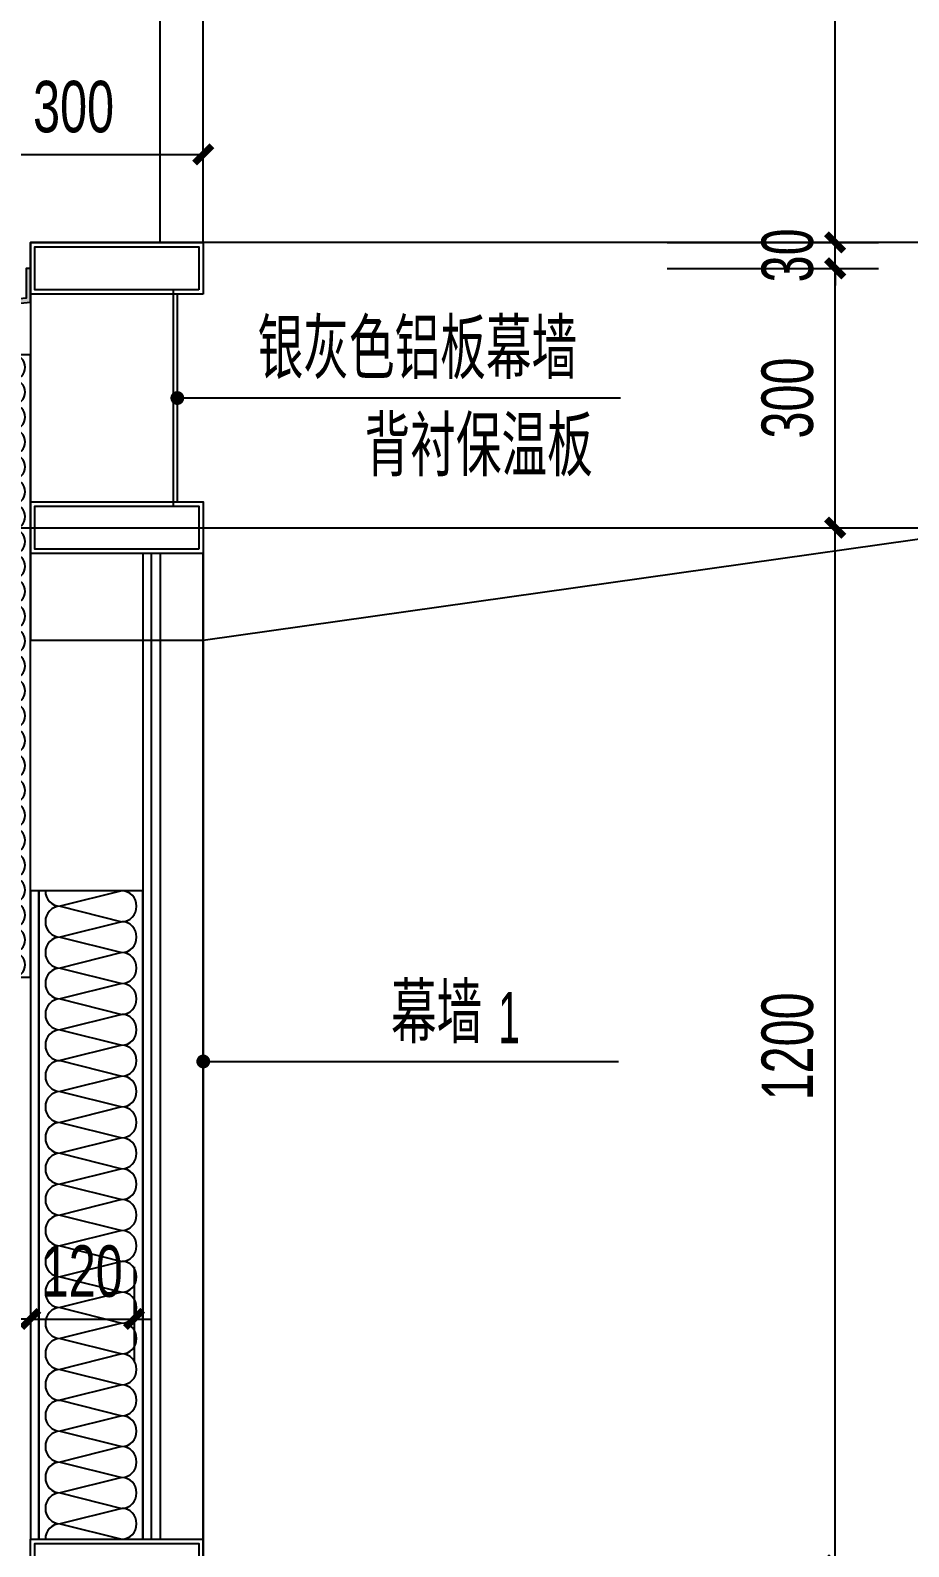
# Model space of a CAD drawing. Extents: x 57342 to 87103, y 19822 to 43940.
# Drawn here: x 82022 to 83038, y 33403 to 35157 of the extents above; entities that cross this region are included whole.
import ezdxf

# ---------------------------------------------------------------- set-up
doc = ezdxf.new("R2010")
doc.units = 0
doc.header["$LTSCALE"] = 1000
doc.header["$MEASUREMENT"] = 0
for name, color, linetype in [('01-标注_尺寸', 124, 'Continuous'), ('01-标注_符号', 200, 'Continuous'), ('02-TEXT_标注', 130, 'Continuous'), ('A-C_玻璃幕墙', 140, 'Continuous'), ('A-C_窗', 140, 'Continuous'), ('A-D-玻璃剖线', 130, 'Continuous'), ('A-D_龙骨', 152, 'Continuous'), ('A-SUR_保温', 222, 'Continuous'), ('A-SUR_面层', 191, 'Continuous'), ('A-金属背板', 30, 'Continuous'), ('D_铝板', 181, 'Continuous')]:
    doc.layers.add(name, color=color, linetype=linetype)
doc.layers.add('04-不打印_辅助线', color=165, linetype='Continuous', plot=False)
doc.styles.add('_TCH_DIM', font='ros.shx', dxfattribs={"width": 0.8, "bigfont": 'jd.shx'})
doc.styles.add('_TCH_DIM_T3', font='ros.shx', dxfattribs={"width": 0.705882, "bigfont": 'jd.shx'})
doc.dimstyles.new('_TCH_ARCH&&20', dxfattribs={"dimtxt": 59.5, "dimasz": 20, "dimexe": 50, "dimexo": 60, "dimgap": 25.25, "dimtad": 1, "dimdec": 0, "dimzin": 0, "dimdsep": 46, "dimtxsty": '_TCH_DIM_T3', "dimblk": 'ARCHTICK', "dimcen": 0.09, "dimclrt": 7, "dimazin": 2, "dimtfac": 1, "dimtdec": 0, "dimtix": 1, "dimtmove": 2, "dimatfit": 3, "dimfxl": 0, "dimtolj": 1, "dimtzin": 0, "dimarcsym": 0})

# ---------------------------------------------------------------- blocks, each defined once
blk = doc.blocks.new('kyuhtr')
for points in [[(0, -30), (200, -30), (200, 30), (0, 30)], [(5, -25), (195, -25), (195, 25), (5, 25)]]:
    blk.add_lwpolyline(points, close=True)
blk = doc.blocks.new('$LinePat$岩棉板')
at = {"color": 0}
for p, q in [((0, -17), (12, -67)), ((12, -67), (24, -17))]:
    blk.add_line(p, q, dxfattribs=at)
for centre, start, end in [((12, -17), 0, 180), ((0, -67), 270, 0), ((24, -67), 180, 270)]:
    blk.add_arc(centre, 12, start, end, dxfattribs=at)
at = {"layer": 'Defpoints'}
blk.add_point((0, 0.1), dxfattribs=at)
at = {"layer": 'Defpoints', "color": 0}
blk.add_point((24, -84), dxfattribs=at)
blk = doc.blocks.new('*U22')
blk.add_lwpolyline([(0, 100), (720, 100), (720, 0), (0, 0)], close=True)
at = {"color": 8, "xscale": -1.199999998922754, "yscale": 1.188379012465143, "zscale": 1.188379012465143}
for p in [(28.8, 100), (57.6, 100), (86.4, 100), (115.2, 100), (144, 100), (172.8, 100), (201.6, 100), (230.4, 100), (259.2, 100), (288, 100), (316.8, 100), (345.6, 100), (374.4, 100), (403.2, 100), (432, 100), (460.8, 100), (489.6, 100), (518.4, 100), (547.2, 100), (576, 100), (604.8, 100), (633.6, 100), (662.4, 100), (691.2, 100), (720, 100)]:
    blk.add_blockref('$LinePat$岩棉板', p, dxfattribs=at)
blk = doc.blocks.new('_ArchTick')
at = {"color": 0, "linetype": 'ByBlock', "const_width": 0.4}
blk.add_lwpolyline([(-0.5, -0.5), (0.5, 0.5)], dxfattribs=at)
blk = doc.blocks.new('*D124')
at = {"layer": '01-标注_尺寸', "color": 0, "lineweight": -2, "transparency": 16777216}
for p, q in [((82758.7, 34581.6), (83003.1, 34581.6)), ((82953.1, 33381.6), (82953.1, 34581.6)), ((82758.7, 33381.6), (83003.1, 33381.6))]:
    blk.add_line(p, q, dxfattribs=at)
at = {"layer": 'Defpoints', "color": 0, "transparency": 16777216}
for p in [(82698.7, 34581.6), (82953.1, 34581.6), (82698.7, 33381.6)]:
    blk.add_point(p, dxfattribs=at)
at = {"layer": '01-标注_尺寸', "color": 0, "lineweight": -2, "transparency": 16777216, "xscale": 20, "yscale": 20, "zscale": 20}
for p, rotation in [((82953.1, 34581.6), 90), ((82953.1, 33381.6), 270)]:
    blk.add_blockref('_ArchTick', p, dxfattribs=dict(at, rotation=rotation))
at = {"layer": '01-标注_尺寸', "color": 7, "transparency": 16777216, "insert": (82898.1, 33981.6), "char_height": 59.5, "attachment_point": 5, "rotation": 90, "style": '_TCH_DIM_T3'}
blk.add_mtext('\\A1;1200', dxfattribs=at)
blk = doc.blocks.new('*D125')
at = {"layer": '01-标注_尺寸', "color": 0, "lineweight": -2, "transparency": 16777216}
for p, q in [((82758.7, 34881.6), (83003.1, 34881.6)), ((82953.1, 34581.6), (82953.1, 34881.6)), ((82758.7, 34581.6), (83003.1, 34581.6))]:
    blk.add_line(p, q, dxfattribs=at)
at = {"layer": 'Defpoints', "color": 0, "transparency": 16777216}
for p in [(82698.7, 34881.6), (82953.1, 34881.6), (82698.7, 34581.6)]:
    blk.add_point(p, dxfattribs=at)
at = {"layer": '01-标注_尺寸', "color": 0, "lineweight": -2, "transparency": 16777216, "xscale": 20, "yscale": 20, "zscale": 20}
for p, rotation in [((82953.1, 34881.6), 90), ((82953.1, 34581.6), 270)]:
    blk.add_blockref('_ArchTick', p, dxfattribs=dict(at, rotation=rotation))
at = {"layer": '01-标注_尺寸', "color": 7, "transparency": 16777216, "insert": (82898.1, 34731.6), "char_height": 59.5, "attachment_point": 5, "rotation": 90, "style": '_TCH_DIM_T3'}
blk.add_mtext('\\A1;300', dxfattribs=at)
blk = doc.blocks.new('*D126')
at = {"layer": '01-标注_尺寸', "color": 0, "lineweight": -2, "transparency": 16777216}
for p, q in [((82953.1, 34911.6), (82953.1, 34931.6)), ((82758.7, 34911.6), (83003.1, 34911.6)), ((82953.1, 34881.6), (82953.1, 34911.6)), ((82758.7, 34881.6), (83003.1, 34881.6)), ((82953.1, 34881.6), (82953.1, 34861.6))]:
    blk.add_line(p, q, dxfattribs=at)
at = {"layer": 'Defpoints', "color": 0, "transparency": 16777216}
for p in [(82698.7, 34911.6), (82953.1, 34911.6), (82698.7, 34881.6)]:
    blk.add_point(p, dxfattribs=at)
at = {"layer": '01-标注_尺寸', "color": 0, "lineweight": -2, "transparency": 16777216, "xscale": 20, "yscale": 20, "zscale": 20}
for p, rotation in [((82953.1, 34911.6), 270), ((82953.1, 34881.6), 90)]:
    blk.add_blockref('_ArchTick', p, dxfattribs=dict(at, rotation=rotation))
at = {"layer": '01-标注_尺寸', "color": 7, "transparency": 16777216, "insert": (82898.1, 34896.6), "char_height": 59.5, "attachment_point": 5, "rotation": 90, "style": '_TCH_DIM_T3'}
blk.add_mtext('\\A1;30', dxfattribs=at)
blk = doc.blocks.new('*D127')
at = {"layer": '01-标注_尺寸', "color": 0, "lineweight": -2, "transparency": 16777216}
for p, q in [((82758.7, 36011.6), (83003.1, 36011.6)), ((82953.1, 34911.6), (82953.1, 36011.6)), ((82758.7, 34911.6), (83003.1, 34911.6))]:
    blk.add_line(p, q, dxfattribs=at)
at = {"layer": 'Defpoints', "color": 0, "transparency": 16777216}
for p in [(82698.7, 36011.6), (82953.1, 36011.6), (82698.7, 34911.6)]:
    blk.add_point(p, dxfattribs=at)
at = {"layer": '01-标注_尺寸', "color": 0, "lineweight": -2, "transparency": 16777216, "xscale": 20, "yscale": 20, "zscale": 20}
for p, rotation in [((82953.1, 36011.6), 90), ((82953.1, 34911.6), 270)]:
    blk.add_blockref('_ArchTick', p, dxfattribs=dict(at, rotation=rotation))
at = {"layer": '01-标注_尺寸', "color": 7, "transparency": 16777216, "insert": (82898.1, 35461.6), "char_height": 59.5, "attachment_point": 5, "rotation": 90, "style": '_TCH_DIM_T3'}
blk.add_mtext('\\A1;1100', dxfattribs=at)
blk = doc.blocks.new('*D143')
at = {"layer": '01-标注_尺寸', "color": 0, "lineweight": -2, "transparency": 16777216}
for p, q in [((82878.7, 34581.6), (83123.1, 34581.6)), ((83073.1, 30481.6), (83073.1, 34581.6)), ((82878.7, 30481.6), (83123.1, 30481.6))]:
    blk.add_line(p, q, dxfattribs=at)
at = {"layer": 'Defpoints', "color": 0, "transparency": 16777216}
for p in [(82818.7, 34581.6), (83073.1, 34581.6), (82818.7, 30481.6)]:
    blk.add_point(p, dxfattribs=at)
at = {"layer": '01-标注_尺寸', "color": 0, "lineweight": -2, "transparency": 16777216, "xscale": 20, "yscale": 20, "zscale": 20}
for p, rotation in [((83073.1, 34581.6), 90), ((83073.1, 30481.6), 270)]:
    blk.add_blockref('_ArchTick', p, dxfattribs=dict(at, rotation=rotation))
at = {"layer": '01-标注_尺寸', "color": 7, "transparency": 16777216, "insert": (83018.1, 32531.6), "char_height": 59.5, "attachment_point": 5, "rotation": 90, "style": '_TCH_DIM_T3'}
blk.add_mtext('\\A1;5100', dxfattribs=at)
blk = doc.blocks.new('*D144')
at = {"layer": '01-标注_尺寸', "color": 0, "lineweight": -2, "transparency": 16777216}
for p, q in [((82878.7, 36011.6), (83123.1, 36011.6)), ((83073.1, 34581.6), (83073.1, 36011.6)), ((82878.7, 34581.6), (83123.1, 34581.6))]:
    blk.add_line(p, q, dxfattribs=at)
at = {"layer": 'Defpoints', "color": 0, "transparency": 16777216}
for p in [(82818.7, 36011.6), (83073.1, 36011.6), (82818.7, 34581.6)]:
    blk.add_point(p, dxfattribs=at)
at = {"layer": '01-标注_尺寸', "color": 0, "lineweight": -2, "transparency": 16777216, "xscale": 20, "yscale": 20, "zscale": 20}
for p, rotation in [((83073.1, 36011.6), 90), ((83073.1, 34581.6), 270)]:
    blk.add_blockref('_ArchTick', p, dxfattribs=dict(at, rotation=rotation))
at = {"layer": '01-标注_尺寸', "color": 7, "transparency": 16777216, "insert": (83018.1, 35296.6), "char_height": 59.5, "attachment_point": 5, "rotation": 90, "style": '_TCH_DIM_T3'}
blk.add_mtext('\\A1;1430', dxfattribs=at)
blk = doc.blocks.new('*D164')
at = {"layer": '01-标注_尺寸', "color": 0, "lineweight": -2, "transparency": 16777216}
for p, q in [((81922.2, 34919.3), (81922.2, 35063.3)), ((82222.2, 34919.3), (82222.2, 35063.3)), ((81922.2, 35013.3), (82222.2, 35013.3))]:
    blk.add_line(p, q, dxfattribs=at)
at = {"layer": 'Defpoints', "color": 0, "transparency": 16777216}
for p in [(82222.2, 35013.3), (81922.2, 34859.3), (82222.2, 34859.3)]:
    blk.add_point(p, dxfattribs=at)
at = {"layer": '01-标注_尺寸', "color": 0, "lineweight": -2, "transparency": 16777216, "xscale": 20, "yscale": 20, "zscale": 20, "rotation": 180}
blk.add_blockref('_ArchTick', (81922.2, 35013.3), dxfattribs=at)
at = {"layer": '01-标注_尺寸', "color": 0, "lineweight": -2, "transparency": 16777216, "xscale": 20, "yscale": 20, "zscale": 20}
blk.add_blockref('_ArchTick', (82222.2, 35013.3), dxfattribs=at)
at = {"layer": '01-标注_尺寸', "color": 7, "transparency": 16777216, "insert": (82072.2, 35068.3), "char_height": 59.5, "attachment_point": 5, "style": '_TCH_DIM_T3'}
blk.add_mtext('\\A1;300', dxfattribs=at)
blk = doc.blocks.new('*D252')
at = {"layer": '01-标注_尺寸', "color": 0, "lineweight": -2, "transparency": 16777216}
for p, q in [((82022.2, 33726.6), (82022.2, 33616.3)), ((82142.2, 33726.6), (82142.2, 33616.3)), ((82022.2, 33666.3), (82002.2, 33666.3)), ((82022.2, 33666.3), (82142.2, 33666.3)), ((82142.2, 33666.3), (82162.2, 33666.3))]:
    blk.add_line(p, q, dxfattribs=at)
at = {"layer": 'Defpoints', "color": 0, "transparency": 16777216}
for p in [(82022.2, 33786.6), (82142.2, 33786.6), (82142.2, 33666.3)]:
    blk.add_point(p, dxfattribs=at)
at = {"layer": '01-标注_尺寸', "color": 0, "lineweight": -2, "transparency": 16777216, "xscale": 20, "yscale": 20, "zscale": 20}
blk.add_blockref('_ArchTick', (82022.2, 33666.3), dxfattribs=at)
at = {"layer": '01-标注_尺寸', "color": 0, "lineweight": -2, "transparency": 16777216, "xscale": 20, "yscale": 20, "zscale": 20, "rotation": 180}
blk.add_blockref('_ArchTick', (82142.2, 33666.3), dxfattribs=at)
at = {"layer": '01-标注_尺寸', "color": 7, "transparency": 16777216, "insert": (82082.2, 33721.3), "char_height": 59.5, "attachment_point": 5, "style": '_TCH_DIM_T3'}
blk.add_mtext('\\A1;120', dxfattribs=at)

msp = doc.modelspace()

# ---------------------------------------------------------------- hatches: boundary and pattern name
h = msp.add_hatch(color=8)
h.dxf.hatch_style = 1
h.paths.add_polyline_path([(81692, 34731.6), (81692, 34809.6), (82022.2, 34842.6), (82022.2, 34881.6), (82017.2, 34881.6), (82017.2, 34847.1), (81687, 34814.1), (81687, 34731.6)])

# ---------------------------------------------------------------- linework, layer by layer
at = {"layer": '01-标注_符号'}
for p, q in [((82222.2, 33964.2), (82418.3, 33964.2)), ((82418.3, 33964.2), (82702.4, 33964.2))]:
    msp.add_line(p, q, dxfattribs=at)
at = {"layer": '01-标注_符号', "const_width": 8}
for points in [[(82196.2, 34731.6, 1), (82188.2, 34731.6, 1)], [(82218.2, 33964.2, 1), (82226.2, 33964.2, 1)]]:
    msp.add_lwpolyline(points, format="xyb", close=True, dxfattribs=at)
at = {"layer": '01-标注_符号'}
msp.add_lwpolyline([(82704.9, 34731.6), (82192.2, 34731.6)], dxfattribs=at)
at = {"layer": '04-不打印_辅助线'}
msp.add_lwpolyline([(75872.2, 34581.6), (84933.7, 34581.6)], dxfattribs=at)
at = {"layer": 'A-C_玻璃幕墙'}
msp.add_lwpolyline([(82222.2, 31881.6), (82222.2, 33681.6)], dxfattribs=at)
at = {"layer": 'A-C_窗'}
for p, q in [((82172.2, 34911.6), (82172.2, 35951.6)), ((82222.2, 34911.6), (82222.2, 35951.6))]:
    msp.add_line(p, q, dxfattribs=at)
msp.add_lwpolyline([(82222.2, 34551.6), (82222.2, 31881.6)], dxfattribs=at)
at = {"layer": 'A-D-玻璃剖线'}
msp.add_lwpolyline([(82222.2, 34551.6), (82172.2, 34551.6), (82172.2, 33411.5), (82222.2, 33411.5)], close=True, dxfattribs=at)
at = {"layer": 'A-D_龙骨'}
for points in [[(82187.2, 34856.6), (82187.2, 34606.6)], [(82192.2, 34851.6), (82192.2, 34611.6)]]:
    msp.add_lwpolyline(points, dxfattribs=at)
at = {"layer": 'A-SUR_保温'}
msp.add_lwpolyline([(82152.2, 33411.6), (82152.2, 34161.6), (82032.2, 34161.6), (82032.2, 33411.6)], close=True, dxfattribs=at)
at = {"layer": 'A-SUR_面层'}
msp.add_lwpolyline([(81692, 34731.6), (81692, 34809.6), (82022.2, 34842.6), (82022.2, 34881.6), (82017.2, 34881.6), (82017.2, 34847.1), (81687, 34814.1), (81687, 34731.6)], close=True, dxfattribs=at)
at = {"layer": 'A-金属背板'}
for points in [[(82162.2, 34551.6), (82152.2, 34551.6), (82152.2, 33411.5), (82162.2, 33411.5)], [(82032.2, 34161.6), (82022.2, 34161.6), (82022.2, 33411.6), (82032.2, 33411.6)]]:
    msp.add_lwpolyline(points, close=True, dxfattribs=at)
at = {"layer": 'D_铝板'}
msp.add_lwpolyline([(82222.2, 34451.6), (83672.2, 34656.6), (83822.2, 34656.6), (83822.2, 34681.6), (83772.2, 34681.6), (83772.2, 34886.6), (83822.2, 34886.6), (83822.2, 34911.6), (82022.2, 34911.6), (82022.2, 34451.6)], close=True, dxfattribs=at)

# ---------------------------------------------------------------- block references
at = {"color": 8, "xscale": 1.488095236879917, "yscale": 1.426054814958172, "zscale": 1.426054814958172, "rotation": 269.9999999999811}
for p in [(82152.2, 34161.6), (82152.2, 34125.9), (82152.2, 34090.1), (82152.2, 34054.4), (82152.2, 34018.7), (82152.2, 33983), (82152.2, 33947.3), (82152.2, 33911.6), (82152.2, 33875.9), (82152.2, 33840.1), (82152.2, 33804.4), (82152.2, 33768.7), (82152.2, 33733), (82152.2, 33697.3), (82152.2, 33661.6), (82152.2, 33625.9), (82152.2, 33590.1), (82152.2, 33554.4), (82152.2, 33518.7), (82152.2, 33483), (82152.2, 33447.3)]:
    msp.add_blockref('$LinePat$岩棉板', p, dxfattribs=at)
at = {"layer": 'A-D_龙骨', "xscale": -1}
for p in [(82222.2, 34881.6), (82222.2, 34581.6), (82222.2, 33381.6)]:
    msp.add_blockref('kyuhtr', p, dxfattribs=at)
at = {"layer": 'A-SUR_保温', "xscale": -1, "rotation": 270}
msp.add_blockref('*U22', (81922.2, 34061.6), dxfattribs=at)

# ---------------------------------------------------------------- texts
at = {"layer": '02-TEXT_标注', "style": '_TCH_DIM', "width": 0.8}
for s, p in [('银灰色铝板幕墙', (82285.1, 34753.5)), ('背衬保温板', (82408.8, 34641.1))]:
    msp.add_text(s, height=69.46, rotation=360, dxfattribs=at).set_placement(p)
at = {"layer": '02-TEXT_标注', "style": '_TCH_DIM'}
for s, height, width, p in [('幕墙', 69.46, 0.8, (82439.3, 33985.2)), ('1', 59.5, 0.564706, (82563.5, 33985.2))]:
    msp.add_text(s, height=height, dxfattribs=dict(at, width=width)).set_placement(p)

# ---------------------------------------------------------------- dimensions: what is measured, and where the dimension line sits
at = {"layer": '01-标注_尺寸'}
for p1, p2, distance, picture, middle in [((82698.7, 34911.6), (82698.7, 36011.6), -254.4, '*D127', (82898.1, 35461.6)), ((82818.7, 34581.6), (82818.7, 36011.6), -254.4, '*D144', (83018.1, 35296.6)), ((81922.2, 34859.3), (82222.2, 34859.3), 154, '*D164', (82072.2, 35068.3)), ((82698.7, 34881.6), (82698.7, 34911.6), -254.4, '*D126', (82898.1, 34896.6)), ((82698.7, 34581.6), (82698.7, 34881.6), -254.4, '*D125', (82898.1, 34731.6)), ((82698.7, 33381.6), (82698.7, 34581.6), -254.4, '*D124', (82898.1, 33981.6)), ((82022.2, 33786.6), (82142.2, 33786.6), -120.2, '*D252', (82082.2, 33721.3))]:
    dim = msp.add_aligned_dim(p1=p1, p2=p2, distance=distance, dimstyle='_TCH_ARCH&&20', dxfattribs=at)
    dim.commit()
    dim.dimension.update_dxf_attribs({"geometry": picture, "text_midpoint": middle})
dim = msp.add_aligned_dim(p1=(82818.7, 30481.6), p2=(82818.7, 34581.6), distance=-254.4, text='5100', dimstyle='_TCH_ARCH&&20', dxfattribs=at)
dim.commit()
dim.dimension.update_dxf_attribs({"geometry": '*D143', "text_midpoint": (83018.1, 32531.6)})

doc.saveas('drawing.dxf')
